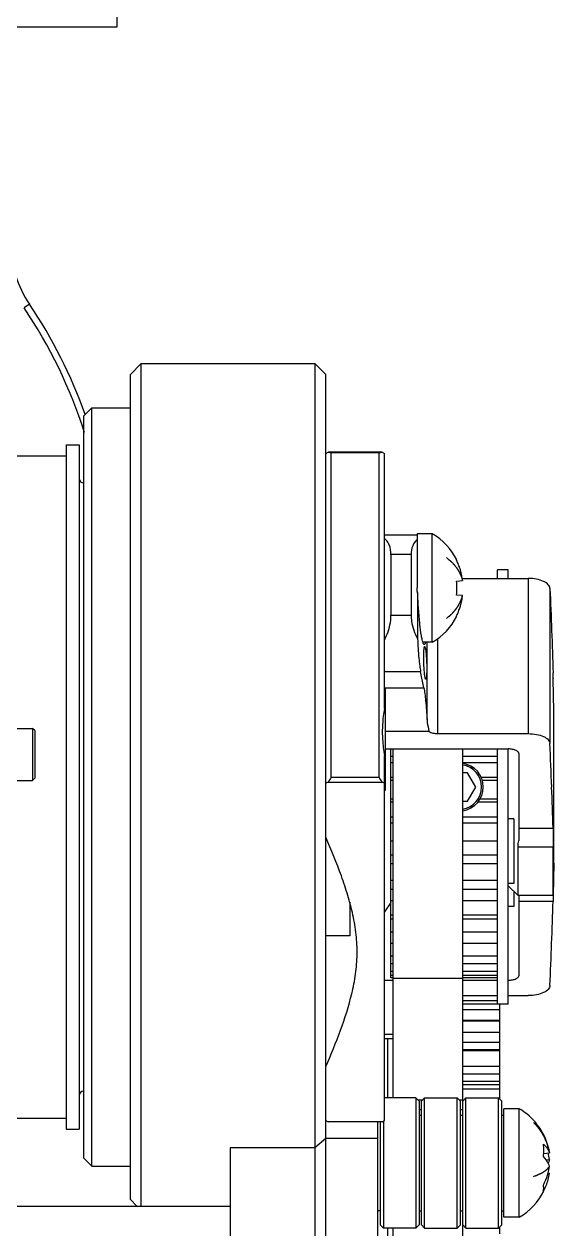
# Model space of a CAD drawing. Header units: millimetres. Extents: x 0 to 594, y 0 to 420.
# Drawn here: x 206.69 to 218.88, y 172.71 to 200.44 of the extents above; entities that cross this region are included whole.
import ezdxf

# ---------------------------------------------------------------- set-up
doc = ezdxf.new("R2010")
doc.units = ezdxf.units.MM
doc.header["$LTSCALE"] = 32.67
doc.layers.get('0').update_dxf_attribs({"linetype": 'CONTINUOUS'})
for name, color, linetype in [('3_ALL_AXES', 7, 'CONTINUOUS'), ('7_ALL_FEATURES', 7, 'CONTINUOUS'), ('AXIS', 7, 'CONTINUOUS'), ('COSMETIC', 7, 'CONTINUOUS'), ('NOTE', 7, 'CONTINUOUS')]:
    doc.layers.add(name, color=color, linetype=linetype)
doc.styles.get("Standard").update_dxf_attribs({"font": 'txt', "width": 0.85})
doc.dimstyles.get("Standard").update_dxf_attribs({"dimtxt": 3.5, "dimasz": 3.5, "dimexe": 1.5, "dimexo": 1, "dimtad": 1, "dimtxsty": 'STANDARD', "dimblk": '_FILLED', "dimblk1": '_FILLED', "dimblk2": '_FILLED', "dimcen": 0.09, "dimadec": 0, "dimazin": 0, "dimtol": 1, "dimtp": 0.01, "dimtm": 0.01, "dimtfac": 1, "dimtofl": 0, "dimtmove": 0, "dimatfit": 3, "dimldrblk": '_FILLED', "dimfxl": 1, "dimtolj": 1, "dimarcsym": 0})

# ---------------------------------------------------------------- blocks, each defined once
blk = doc.blocks.new('_FILLED')
at = {"color": 0, "linetype": 'BYBLOCK'}
blk.add_solid([(0, 0), (-1, 0.2143), (-1, -0.2143)], dxfattribs=at)

msp = doc.modelspace()

# ---------------------------------------------------------------- linework, layer by layer
at = {"color": 7, "linetype": 'CONTINUOUS'}
for p, q in [((206.812, 193.996), (206.688, 193.912)), ((209.134, 192.381), (209.384, 192.631)), ((209.384, 192.631), (213.384, 192.631)), ((209.384, 173.233), (209.384, 192.631)), ((213.634, 192.381), (213.384, 192.631)), ((213.384, 192.631), (213.384, 158.381)), ((209.134, 173.381), (209.134, 192.381)), ((213.634, 158.381), (213.634, 192.381)), ((208.059, 191.422), (208.25, 191.613)), ((208.059, 191.422), (208.059, 174.341)), ((208.25, 191.613), (209.134, 191.613)), ((208.25, 174.15), (208.25, 191.613)), ((207.659, 190.756), (207.659, 175.006)), ((207.959, 190.756), (207.959, 175.006)), ((213.634, 190.56), (213.688, 190.587)), ((214.93, 190.587), (213.688, 190.587)), ((214.859, 190.574), (213.759, 190.574)), ((213.759, 183.109), (213.759, 190.574)), ((214.859, 183.109), (214.859, 190.574)), ((214.93, 190.587), (214.984, 190.56)), ((205.309, 190.506), (207.659, 190.506)), ((215.734, 188.682), (214.984, 188.682)), ((216.084, 188.712), (215.734, 188.712)), ((215.734, 188.712), (215.734, 187.464)), ((216.084, 186.212), (216.084, 188.712)), ((215.597, 188.231), (215.134, 188.231)), ((215.134, 188.231), (215.134, 186.836)), ((215.597, 188.231), (215.597, 186.836)), ((216.642, 188.105), (216.651, 188.108)), ((216.642, 187.622), (216.782, 187.636)), ((216.775, 187.683), (218.294, 187.683)), ((218.294, 187.683), (218.294, 184.11)), ((216.782, 187.287), (216.642, 187.301)), ((218.794, 187.453), (218.794, 183.879)), ((215.134, 186.836), (215.597, 186.836)), ((216.651, 186.815), (216.642, 186.818)), ((216.084, 186.212), (215.871, 186.212)), ((215.964, 184.436), (215.964, 186.212)), ((216.213, 184.11), (216.213, 186.297)), ((214.984, 185.537), (215.816, 185.537)), ((215.89, 185.164), (215.816, 185.537)), ((218.87, 185.377), (218.87, 185.375)), ((214.984, 185.164), (215.89, 185.164)), ((214.984, 185.156), (215.009, 185.156)), ((215.009, 182.806), (215.009, 185.156)), ((216.008, 184.16), (215.009, 184.16)), ((216.213, 184.11), (218.294, 184.11)), ((215.009, 183.757), (217.834, 183.757)), ((215.134, 178.491), (215.134, 183.757)), ((215.184, 175.725), (215.184, 183.757)), ((216.784, 172.136), (216.784, 183.757)), ((218.084, 181.668), (218.084, 183.638)), ((215.184, 183.586), (215.134, 183.586)), ((215.134, 183.446), (215.184, 183.446)), ((217.584, 183.586), (216.784, 183.586)), ((216.784, 183.446), (217.584, 183.446)), ((213.759, 183.109), (214.859, 183.109)), ((216.897, 183.206), (216.784, 183.206)), ((217.085, 182.881), (216.897, 183.206)), ((216.953, 183.331), (217.023, 183.331)), ((213.688, 182.994), (213.634, 182.967)), ((213.688, 182.994), (214.93, 182.994)), ((214.984, 182.967), (214.93, 182.994)), ((214.984, 175.203), (214.984, 182.967)), ((214.984, 182.806), (215.009, 182.806)), ((216.897, 182.556), (217.085, 182.881)), ((216.784, 182.556), (216.897, 182.556)), ((216.953, 182.431), (217.021, 182.431)), ((215.134, 182.196), (215.184, 182.196)), ((215.184, 182.048), (215.134, 182.048)), ((216.784, 182.196), (217.584, 182.196)), ((217.584, 182.048), (216.784, 182.048)), ((217.959, 182.145), (217.834, 182.145)), ((217.959, 182.145), (217.959, 180.659)), ((218.084, 181.936), (218.865, 181.936)), ((215.184, 181.635), (215.134, 181.635)), ((217.584, 181.635), (216.784, 181.635)), ((218.059, 181.507), (218.87, 181.507)), ((218.059, 180.648), (218.059, 181.507)), ((218.87, 180.381), (218.87, 181.507)), ((215.134, 181.322), (215.184, 181.322)), ((216.784, 181.322), (217.584, 181.322)), ((215.184, 181.109), (215.134, 181.109)), ((217.584, 181.109), (216.784, 181.109)), ((215.184, 180.729), (215.134, 180.729)), ((217.584, 180.729), (216.784, 180.729)), ((217.959, 180.659), (217.834, 180.659)), ((217.834, 180.606), (218.059, 180.381)), ((218.059, 180.381), (218.059, 180.648)), ((215.134, 180.527), (215.184, 180.527)), ((216.784, 180.527), (217.584, 180.527)), ((217.959, 180.481), (217.959, 180.13)), ((218.87, 180.381), (218.059, 180.381)), ((218.084, 178.552), (218.084, 180.38)), ((214.184, 180.232), (214.184, 179.456)), ((215.134, 180.221), (214.984, 180.007)), ((215.184, 180.259), (215.134, 180.259)), ((217.584, 180.259), (216.784, 180.259)), ((217.959, 180.13), (217.834, 180.13)), ((218.084, 180.254), (218.865, 180.254)), ((215.184, 179.931), (215.134, 179.931)), ((215.134, 179.849), (215.184, 179.849)), ((217.584, 179.931), (216.784, 179.931)), ((216.784, 179.849), (217.584, 179.849)), ((215.184, 179.54), (215.134, 179.54)), ((217.584, 179.54), (216.784, 179.54)), ((214.184, 179.456), (213.634, 179.456)), ((215.184, 179.28), (215.134, 179.28)), ((217.584, 179.28), (216.784, 179.28)), ((215.184, 178.99), (215.134, 178.99)), ((217.584, 178.99), (216.784, 178.99)), ((215.184, 178.811), (215.134, 178.811)), ((215.184, 178.634), (215.134, 178.634)), ((217.584, 178.811), (216.784, 178.811)), ((217.584, 178.634), (216.784, 178.634)), ((214.984, 178.433), (215.184, 178.433)), ((215.184, 178.545), (215.134, 178.545)), ((215.184, 178.491), (215.134, 178.491)), ((216.784, 178.47), (215.184, 178.47)), ((217.584, 178.545), (216.784, 178.545)), ((217.584, 178.491), (216.784, 178.491)), ((216.784, 178.433), (217.584, 178.433)), ((216.784, 178.079), (217.584, 178.079)), ((217.834, 178.079), (218.294, 178.079)), ((217.584, 177.962), (216.784, 177.962)), ((217.584, 177.884), (216.784, 177.884)), ((217.634, 177.881), (217.634, 177.752)), ((217.634, 177.752), (216.784, 177.752)), ((217.634, 177.488), (216.784, 177.488)), ((217.634, 177.488), (217.634, 177.227)), ((215.184, 177.08), (214.984, 177.08)), ((217.634, 177.227), (216.784, 177.227)), ((217.634, 176.809), (216.784, 176.809)), ((217.634, 176.809), (217.634, 176.448)), ((217.634, 176.448), (216.784, 176.448)), ((217.634, 175.926), (216.784, 175.926)), ((217.634, 175.926), (217.634, 175.7)), ((215.784, 175.65), (215.709, 175.725)), ((215.709, 175.725), (215.709, 172.725)), ((215.859, 175.675), (215.76, 175.675)), ((215.784, 175.65), (215.784, 172.8)), ((215.834, 175.65), (215.909, 175.725)), ((215.834, 172.8), (215.834, 175.65)), ((215.909, 175.11), (215.909, 175.725)), ((216.734, 175.65), (216.659, 175.725)), ((216.659, 172.725), (216.659, 175.725)), ((216.784, 175.675), (216.71, 175.675)), ((216.734, 172.8), (216.734, 175.65)), ((216.784, 175.65), (216.859, 175.725)), ((216.859, 175.11), (216.859, 175.725)), ((217.684, 175.65), (217.609, 175.725)), ((217.609, 172.725), (217.609, 175.725)), ((217.684, 172.8), (217.684, 175.65)), ((215.834, 175.448), (215.784, 175.448)), ((216.784, 175.448), (216.734, 175.448)), ((218.084, 175.475), (217.734, 175.475)), ((217.734, 172.975), (217.734, 175.475)), ((218.084, 172.975), (218.084, 175.475)), ((205.309, 175.256), (207.659, 175.256)), ((213.634, 175.203), (213.688, 175.176)), ((214.93, 175.176), (213.688, 175.176)), ((214.834, 168.062), (214.834, 175.176)), ((214.884, 175.176), (214.884, 172.8)), ((214.93, 175.176), (214.984, 175.203)), ((214.959, 175.19), (214.959, 175.11)), ((214.959, 175.11), (214.959, 172.725)), ((215.909, 172.725), (215.909, 175.11)), ((216.859, 172.725), (216.859, 175.11)), ((213.634, 174.789), (213.384, 174.576)), ((214.834, 174.787), (213.634, 174.787)), ((213.384, 174.576), (211.434, 174.576)), ((211.434, 174.576), (211.434, 162.768)), ((208.059, 174.341), (208.25, 174.15)), ((218.648, 174.442), (218.782, 174.46)), ((218.705, 174.299), (218.782, 174.303)), ((208.25, 174.15), (209.134, 174.15)), ((218.751, 173.995), (218.782, 173.991)), ((209.134, 173.381), (209.282, 173.233)), ((200.32, 173.233), (211.434, 173.233)), ((218.084, 172.975), (217.734, 172.975)), ((214.884, 172.8), (214.959, 172.725)), ((215.784, 172.8), (215.709, 172.725)), ((215.834, 172.8), (215.909, 172.725)), ((216.734, 172.8), (216.659, 172.725)), ((216.784, 172.8), (216.859, 172.725)), ((217.684, 172.8), (217.609, 172.725))]:
    msp.add_line(p, q, dxfattribs=at)
for centre, radius, start, end in [((208.884, 195.394), 2.5, 180, 214.0214), ((197.384, 187.631), 11.225, 17.7069, 34.0214), ((197.384, 187.631), 11.375, 19.6419, 34.0214), ((217.638, 211.834), 21.611, 259.4689, 259.6597), ((210.98, 211.833), 21.61, 280.3409, 280.5317), ((208.059, 189.981), 0.1, 180, 270), ((215.357, 187.462), 1.446, 26.6392, 59.8115), ((215.343, 187.462), 1.45, 21.7541, 26.3019), ((215.342, 187.462), 1.45, 19.5772, 21.754), ((215.342, 187.462), 1.451, 18.4668, 19.5771), ((215.341, 187.462), 1.451, 16.6999, 18.4668), ((215.341, 187.462), 1.451, 15.5408, 16.6998), ((215.341, 187.462), 1.452, 14.0657, 15.5408), ((215.341, 187.462), 1.452, 12.8497, 14.0656), ((215.34, 187.462), 1.452, 11.6067, 12.8497), ((215.099, 187.462), 1.552, 354.0518, 5.9482), ((215.34, 187.462), 1.452, 9.2469, 11.6066), ((215.34, 187.462), 1.453, 6.909, 9.2467), ((215.34, 187.462), 1.452, 349.7703, 350.7531), ((215.34, 187.462), 1.453, 350.7532, 353.0911), ((215.342, 187.461), 1.45, 338.246, 340.4228), ((215.342, 187.461), 1.451, 340.4229, 341.5332), ((215.341, 187.461), 1.451, 341.5333, 343.3001), ((215.341, 187.461), 1.451, 343.3002, 344.4592), ((215.341, 187.461), 1.452, 344.4592, 345.9343), ((215.341, 187.461), 1.452, 345.9344, 347.1503), ((215.34, 187.461), 1.452, 347.1503, 348.3933), ((215.34, 187.461), 1.452, 348.3934, 349.7704), ((215.357, 187.462), 1.446, 300.1885, 333.3608), ((215.343, 187.461), 1.45, 333.6981, 337.2341), ((215.343, 187.461), 1.45, 337.2343, 338.2459), ((-185.409, 167.487), 404.535, 2.18088, 2.32237), ((216.709, 182.881), 0.512, 278.4217, 81.5783), ((227.435, 174.582), 16.116, 148.0564, 148.5352), ((201.183, 174.582), 16.116, 31.4635, 31.9422), ((112.536, 178.745), 106.377, 1.71867, 2.22825), ((208.059, 175.781), 0.1, 90, 180), ((217.357, 174.225), 1.446, 15.3838, 59.8115), ((217.444, 174.516), 1.207, 359.9827, 6.7458), ((217.366, 174.517), 1.285, 353.4621, 359.9484), ((217.648, 174.305), 1.144, 7.7751, 15.3725), ((217.585, 174.141), 1.208, 7.7074, 15.118), ((217.585, 174.31), 1.208, 344.882, 352.2926), ((217.648, 174.145), 1.144, 344.6275, 352.2249), ((217.641, 174.148), 1.152, 330.3752, 344.6107), ((217.357, 174.225), 1.446, 300.1885, 333.5024)]:
    msp.add_arc(centre, radius, start, end, dxfattribs=at)
for points, knots in [([(215.134, 188.231), (215.134, 188.306), (215.119, 188.417), (215.051, 188.538), (215.008, 188.583), (214.984, 188.601)], [0, 0, 0, 0, 0.550817, 0.784294, 1, 1, 1, 1]), ([(218.794, 187.453), (218.793, 187.468), (218.785, 187.5), (218.754, 187.543), (218.708, 187.583), (218.62, 187.632), (218.48, 187.673), (218.358, 187.683), (218.294, 187.683)], [0, 0, 0, 0, 0.077165, 0.163942, 0.265891, 0.385209, 0.671791, 1, 1, 1, 1]), ([(218.794, 187.453), (218.807, 187.129), (218.832, 186.481), (218.856, 185.833), (218.865, 185.509)], [0, 0, 0, 0, 0.500036, 1, 1, 1, 1]), ([(214.984, 186.264), (215.007, 186.309), (215.088, 186.49), (215.134, 186.689), (215.134, 186.836)], [0, 0, 0, 0, 0.255091, 1, 1, 1, 1]), ([(215.597, 186.836), (215.597, 186.79), (215.613, 186.601), (215.679, 186.419), (215.747, 186.292)], [0, 0, 0, 0, 0.240993, 1, 1, 1, 1]), ([(215.747, 186.292), (215.753, 186.144), (215.766, 185.936), (215.792, 185.685), (215.807, 185.581), (215.816, 185.537)], [0, 0, 0, 0, 0.587063, 0.822198, 1, 1, 1, 1]), ([(218.87, 185.379), (218.869, 185.385), (218.868, 185.428), (218.867, 185.471), (218.865, 185.509)], [0, 0, 0, 0, 0.119278, 1, 1, 1, 1]), ([(218.87, 185.375), (218.87, 185.375), (218.87, 185.378), (218.87, 185.378), (218.87, 185.379)], [0, 0, 0, 0, 0.251464, 1, 1, 1, 1]), ([(215.89, 185.164), (215.899, 185.121), (215.914, 185.02), (215.942, 184.777), (215.956, 184.578), (215.964, 184.436)], [0, 0, 0, 0, 0.183168, 0.41639, 1, 1, 1, 1]), ([(215.964, 184.436), (215.965, 184.413), (215.974, 184.32), (215.993, 184.229), (216.008, 184.16)], [0, 0, 0, 0, 0.244621, 1, 1, 1, 1]), ([(216.008, 184.16), (216.035, 184.142), (216.103, 184.118), (216.174, 184.11), (216.213, 184.11)], [0, 0, 0, 0, 0.45051, 1, 1, 1, 1]), ([(218.294, 184.11), (218.358, 184.11), (218.48, 184.1), (218.62, 184.059), (218.708, 184.01), (218.754, 183.97), (218.785, 183.927), (218.793, 183.895), (218.794, 183.879)], [0, 0, 0, 0, 0.328212, 0.614794, 0.734111, 0.83606, 0.922835, 1, 1, 1, 1]), ([(218.084, 183.638), (218.084, 183.654), (218.072, 183.68), (218.043, 183.704), (217.999, 183.73), (217.929, 183.751), (217.867, 183.757), (217.834, 183.757)], [0, 0, 0, 0, 0.161237, 0.262554, 0.38143, 0.66874, 1, 1, 1, 1]), ([(214.232, 178.123), (214.268, 178.273), (214.327, 178.572), (214.364, 179.028), (214.341, 179.484), (214.264, 179.938), (214.145, 180.388), (213.943, 180.988), (213.761, 181.431), (213.634, 181.725)], [0, 0, 0, 0, 0.123438, 0.245423, 0.367223, 0.490218, 0.615126, 0.741953, 1, 1, 1, 1]), ([(218.865, 181.936), (218.866, 181.908), (218.869, 181.765), (218.87, 181.622), (218.87, 181.507)], [0, 0, 0, 0, 0.192627, 1, 1, 1, 1]), ([(218.059, 181.507), (218.059, 181.521), (218.061, 181.575), (218.072, 181.629), (218.084, 181.668)], [0, 0, 0, 0, 0.260543, 1, 1, 1, 1]), ([(218.869, 180.378), (218.869, 180.373), (218.868, 180.331), (218.866, 180.29), (218.865, 180.254)], [0, 0, 0, 0, 0.140298, 1, 1, 1, 1]), ([(218.794, 178.31), (218.807, 178.634), (218.832, 179.282), (218.856, 179.93), (218.865, 180.254)], [0, 0, 0, 0, 0.500036, 1, 1, 1, 1]), ([(217.834, 178.433), (217.867, 178.433), (217.929, 178.439), (217.999, 178.46), (218.043, 178.485), (218.072, 178.51), (218.084, 178.536), (218.084, 178.552)], [0, 0, 0, 0, 0.331267, 0.618579, 0.737453, 0.838767, 1, 1, 1, 1]), ([(213.634, 176.445), (213.754, 176.721), (213.98, 177.271), (214.164, 177.838), (214.232, 178.123)], [0, 0, 0, 0, 0.50575, 1, 1, 1, 1]), ([(218.794, 178.31), (218.793, 178.295), (218.785, 178.263), (218.754, 178.219), (218.708, 178.18), (218.62, 178.131), (218.48, 178.09), (218.358, 178.079), (218.294, 178.079)], [0, 0, 0, 0, 0.077165, 0.163942, 0.265891, 0.385209, 0.671791, 1, 1, 1, 1]), ([(218.642, 174.658), (218.676, 174.631), (218.734, 174.572), (218.772, 174.497), (218.782, 174.46)], [0, 0, 0, 0, 0.531402, 1, 1, 1, 1]), ([(218.782, 174.148), (218.777, 174.167), (218.747, 174.25), (218.691, 174.322), (218.642, 174.371)], [0, 0, 0, 0, 0.225143, 1, 1, 1, 1]), ([(218.782, 174.303), (218.78, 174.296), (218.772, 174.27), (218.761, 174.244), (218.752, 174.225)], [0, 0, 0, 0, 0.242403, 1, 1, 1, 1]), ([(218.642, 173.723), (218.654, 173.745), (218.698, 173.832), (218.732, 173.924), (218.751, 173.995)], [0, 0, 0, 0, 0.252522, 1, 1, 1, 1]), ([(218.642, 173.578), (218.648, 173.601), (218.653, 173.65), (218.648, 173.698), (218.642, 173.723)], [0, 0, 0, 0, 0.479622, 1, 1, 1, 1])]:
    msp.add_open_spline(points, degree=3, knots=knots, dxfattribs=at)
at = {"layer": '3_ALL_AXES', "color": 7, "linetype": 'CONTINUOUS'}
for p, q in [((215.734, 187.381), (215.734, 187.464)), ((215.747, 187.36), (215.747, 186.292)), ((205.234, 184.231), (206.884, 184.231)), ((205.234, 183.031), (206.884, 183.031)), ((215.184, 177.187), (214.984, 177.187))]:
    msp.add_line(p, q, dxfattribs=at)
msp.add_arc((217.739, 188.528), 2.31, 209.7596, 210.3732, dxfattribs=at)
for points, knots in [([(215.734, 188.579), (215.691, 188.541), (215.616, 188.431), (215.597, 188.301), (215.597, 188.231)], [0, 0, 0, 0, 0.454382, 1, 1, 1, 1]), ([(215.871, 186.205), (215.864, 186.226), (215.85, 186.279), (215.824, 186.42), (215.796, 186.654), (215.767, 186.986), (215.753, 187.23), (215.747, 187.36)], [0, 0, 0, 0, 0.058727, 0.141103, 0.369493, 0.664875, 1, 1, 1, 1]), ([(215.901, 186.162), (215.895, 186.162), (215.881, 186.178), (215.875, 186.194), (215.871, 186.205)], [0, 0, 0, 0, 0.334642, 1, 1, 1, 1]), ([(215.927, 186.208), (215.924, 186.196), (215.92, 186.179), (215.907, 186.162), (215.901, 186.162)], [0, 0, 0, 0, 0.670385, 1, 1, 1, 1])]:
    msp.add_open_spline(points, degree=3, knots=knots, dxfattribs=at)
at = {"layer": '7_ALL_FEATURES', "color": 7, "linetype": 'CONTINUOUS'}
for p, q in [((214.984, 184.685), (214.984, 190.56)), ((206.934, 184.181), (206.884, 184.231)), ((206.884, 184.231), (206.884, 183.031)), ((206.934, 184.181), (206.934, 183.081)), ((214.984, 182.967), (214.984, 183.601)), ((206.934, 183.081), (206.884, 183.031)), ((217.634, 177.752), (217.634, 177.488)), ((216.784, 177.51), (217.634, 177.51)), ((216.784, 177.008), (217.634, 177.008)), ((217.634, 177.227), (217.634, 176.809)), ((216.784, 176.84), (217.634, 176.84)), ((217.634, 176.448), (217.634, 175.926)), ((216.784, 176.279), (217.634, 176.279)), ((216.784, 176.112), (217.634, 176.112)), ((217.634, 176.023), (216.784, 176.023)), ((217.634, 172.75), (217.634, 172.592))]:
    msp.add_line(p, q, dxfattribs=at)
msp.add_arc((218.094, 184.163), 3.16, 183.3179, 190.2444, dxfattribs=at)
msp.add_open_spline([(214.984, 184.685), (214.973, 184.628), (214.936, 184.396), (214.929, 184.158), (214.939, 183.98)], degree=3, knots=[0, 0, 0, 0, 0.243344, 1, 1, 1, 1], dxfattribs=at)
at = {"layer": 'AXIS', "color": 7, "linetype": 'CONTINUOUS'}
for p, q in [((208.834, 200.381), (208.834, 208.381)), ((200.784, 200.381), (208.834, 200.381)), ((207.659, 190.756), (207.959, 190.756)), ((217.834, 187.881), (217.584, 187.881)), ((217.584, 187.683), (217.584, 187.881)), ((217.834, 187.683), (217.834, 187.881)), ((218.884, 184.631), (218.87, 185.375)), ((218.884, 181.131), (218.884, 184.631)), ((217.584, 177.881), (217.584, 183.757)), ((217.834, 177.881), (217.834, 183.757)), ((215.134, 183.104), (215.184, 183.104)), ((217.212, 183.104), (217.584, 183.104)), ((215.184, 183.028), (215.134, 183.028)), ((217.584, 183.028), (217.239, 183.028)), ((215.184, 182.603), (215.134, 182.603)), ((215.134, 182.537), (215.184, 182.537)), ((217.138, 182.537), (217.584, 182.537)), ((217.584, 182.603), (217.184, 182.603)), ((218.884, 181.131), (218.87, 180.381)), ((217.834, 177.881), (217.584, 177.881)), ((215.059, 175.725), (215.059, 177.08)), ((215.709, 175.725), (214.984, 175.725)), ((215.909, 175.725), (216.659, 175.725)), ((216.859, 175.725), (217.609, 175.725)), ((215.784, 175.325), (215.834, 175.325)), ((216.734, 175.325), (216.784, 175.325)), ((217.684, 175.325), (217.734, 175.325)), ((207.659, 175.006), (207.959, 175.006)), ((214.884, 173.125), (214.834, 173.125)), ((215.784, 173.125), (215.834, 173.125)), ((216.734, 173.125), (216.784, 173.125)), ((217.684, 173.125), (217.734, 173.125)), ((215.709, 172.725), (214.959, 172.725)), ((215.059, 171.131), (215.059, 172.725)), ((215.184, 171.881), (215.184, 172.725)), ((215.909, 172.725), (216.659, 172.725)), ((216.859, 172.725), (217.609, 172.725))]:
    msp.add_line(p, q, dxfattribs=at)
msp.add_arc((216.709, 182.881), 0.55, 277.8586, 82.132, dxfattribs=at)
for points, knots in [([(215.891, 185.74), (215.889, 185.787), (215.888, 185.857), (215.889, 185.945), (215.891, 186.002), (215.893, 186.047), (215.898, 186.083), (215.901, 186.102), (215.906, 186.115), (215.909, 186.115)], [0, 0, 0, 0, 0.380025, 0.551627, 0.702059, 0.82561, 0.917776, 0.975624, 1, 1, 1, 1]), ([(215.909, 186.115), (215.912, 186.115), (215.918, 186.102), (215.923, 186.083), (215.93, 186.047), (215.936, 186.002), (215.942, 185.945), (215.949, 185.857), (215.952, 185.788), (215.954, 185.74)], [0, 0, 0, 0, 0.025178, 0.083841, 0.176496, 0.300142, 0.450303, 0.62137, 1, 1, 1, 1]), ([(215.935, 185.365), (215.931, 185.365), (215.925, 185.377), (215.92, 185.396), (215.914, 185.432), (215.908, 185.477), (215.902, 185.534), (215.896, 185.622), (215.892, 185.692), (215.891, 185.74)], [0, 0, 0, 0, 0.025468, 0.084147, 0.176743, 0.300314, 0.450413, 0.621434, 1, 1, 1, 1]), ([(215.954, 185.74), (215.956, 185.692), (215.957, 185.622), (215.956, 185.534), (215.954, 185.477), (215.951, 185.432), (215.947, 185.396), (215.943, 185.377), (215.938, 185.365), (215.935, 185.365)], [0, 0, 0, 0, 0.379761, 0.551239, 0.701567, 0.82505, 0.917223, 0.975204, 1, 1, 1, 1])]:
    msp.add_open_spline(points, degree=3, knots=knots, dxfattribs=at)
at = {"layer": 'COSMETIC', "color": 7, "linetype": 'CONTINUOUS'}
msp.add_line((218.746, 174.607), (218.749, 174.599), dxfattribs=at)
for points, knots in [([(216.411, 188.162), (216.422, 188.152), (216.439, 188.139), (216.458, 188.123), (216.469, 188.114), (216.478, 188.107), (216.486, 188.1), (216.492, 188.095), (216.496, 188.091), (216.498, 188.09), (216.499, 188.089), (216.501, 188.087), (216.503, 188.085), (216.506, 188.082), (216.511, 188.077), (216.517, 188.07), (216.528, 188.06), (216.54, 188.047), (216.553, 188.035), (216.563, 188.024), (216.569, 188.018), (216.574, 188.013), (216.578, 188.01), (216.58, 188.007), (216.581, 188.006), (216.582, 188.005), (216.583, 188.003), (216.586, 188), (216.588, 187.997), (216.593, 187.992), (216.598, 187.985), (216.605, 187.977), (216.611, 187.968), (216.618, 187.96), (216.624, 187.952), (216.631, 187.944), (216.636, 187.937), (216.64, 187.932), (216.644, 187.928), (216.646, 187.924), (216.648, 187.922), (216.649, 187.92), (216.65, 187.919), (216.651, 187.918), (216.652, 187.917), (216.653, 187.914), (216.655, 187.911), (216.658, 187.907), (216.662, 187.901), (216.666, 187.894), (216.672, 187.885), (216.677, 187.877), (216.682, 187.868), (216.688, 187.859), (216.693, 187.851), (216.697, 187.844), (216.701, 187.838), (216.703, 187.834), (216.705, 187.832), (216.706, 187.83), (216.707, 187.828), (216.708, 187.827), (216.709, 187.824), (216.71, 187.821), (216.713, 187.815), (216.716, 187.808), (216.722, 187.797), (216.729, 187.782), (216.735, 187.768), (216.741, 187.757), (216.744, 187.749), (216.747, 187.744), (216.748, 187.74), (216.749, 187.738), (216.75, 187.736), (216.751, 187.735), (216.751, 187.733), (216.752, 187.73), (216.753, 187.726), (216.755, 187.719), (216.758, 187.712), (216.761, 187.702), (216.765, 187.69), (216.772, 187.668), (216.778, 187.649), (216.782, 187.636)], [0, 0, 0, 0, 0.0625, 0.09375, 0.109375, 0.125, 0.140625, 0.15625, 0.160156, 0.164062, 0.166016, 0.167969, 0.171875, 0.179688, 0.1875, 0.203125, 0.21875, 0.25, 0.28125, 0.296875, 0.3125, 0.320312, 0.328125, 0.332031, 0.333984, 0.335938, 0.339844, 0.34375, 0.351562, 0.359375, 0.375, 0.390625, 0.40625, 0.421875, 0.4375, 0.453125, 0.46875, 0.476562, 0.484375, 0.492188, 0.496094, 0.498047, 0.5, 0.501953, 0.503906, 0.507812, 0.515625, 0.523438, 0.53125, 0.546875, 0.5625, 0.578125, 0.59375, 0.609375, 0.625, 0.640625, 0.648438, 0.65625, 0.660156, 0.664062, 0.666016, 0.667969, 0.671875, 0.679688, 0.6875, 0.703125, 0.71875, 0.75, 0.78125, 0.796875, 0.8125, 0.820312, 0.828125, 0.832031, 0.833984, 0.835938, 0.839844, 0.84375, 0.851562, 0.859375, 0.875, 0.890625, 0.90625, 0.9375, 1, 1, 1, 1]), ([(216.411, 186.762), (216.422, 186.771), (216.439, 186.784), (216.458, 186.801), (216.469, 186.81), (216.478, 186.817), (216.486, 186.823), (216.492, 186.829), (216.496, 186.832), (216.498, 186.833), (216.499, 186.835), (216.501, 186.836), (216.503, 186.838), (216.506, 186.841), (216.511, 186.846), (216.517, 186.853), (216.528, 186.863), (216.54, 186.876), (216.553, 186.889), (216.563, 186.899), (216.569, 186.905), (216.574, 186.91), (216.578, 186.913), (216.58, 186.916), (216.581, 186.917), (216.582, 186.918), (216.583, 186.92), (216.586, 186.923), (216.588, 186.926), (216.593, 186.932), (216.598, 186.938), (216.605, 186.947), (216.611, 186.955), (216.618, 186.963), (216.624, 186.971), (216.631, 186.979), (216.636, 186.986), (216.64, 186.991), (216.644, 186.996), (216.646, 186.999), (216.648, 187.001), (216.649, 187.003), (216.65, 187.004), (216.651, 187.005), (216.652, 187.006), (216.653, 187.009), (216.655, 187.012), (216.658, 187.017), (216.662, 187.022), (216.666, 187.029), (216.672, 187.038), (216.677, 187.047), (216.682, 187.055), (216.688, 187.064), (216.693, 187.072), (216.697, 187.079), (216.701, 187.085), (216.703, 187.089), (216.705, 187.092), (216.706, 187.093), (216.707, 187.095), (216.708, 187.096), (216.709, 187.099), (216.71, 187.102), (216.713, 187.108), (216.716, 187.115), (216.722, 187.127), (216.729, 187.141), (216.735, 187.155), (216.741, 187.167), (216.744, 187.174), (216.747, 187.179), (216.748, 187.183), (216.749, 187.186), (216.75, 187.187), (216.751, 187.189), (216.751, 187.191), (216.752, 187.194), (216.753, 187.198), (216.755, 187.204), (216.758, 187.212), (216.761, 187.221), (216.765, 187.234), (216.772, 187.255), (216.778, 187.274), (216.782, 187.287)], [0, 0, 0, 0, 0.0625, 0.09375, 0.109375, 0.125, 0.140625, 0.15625, 0.160156, 0.164062, 0.166016, 0.167969, 0.171875, 0.179688, 0.1875, 0.203125, 0.21875, 0.25, 0.28125, 0.296875, 0.3125, 0.320312, 0.328125, 0.332031, 0.333984, 0.335938, 0.339844, 0.34375, 0.351562, 0.359375, 0.375, 0.390625, 0.40625, 0.421875, 0.4375, 0.453125, 0.46875, 0.476562, 0.484375, 0.492188, 0.496094, 0.498047, 0.5, 0.501953, 0.503906, 0.507812, 0.515625, 0.523438, 0.53125, 0.546875, 0.5625, 0.578125, 0.59375, 0.609375, 0.625, 0.640625, 0.648438, 0.65625, 0.660156, 0.664062, 0.666016, 0.667969, 0.671875, 0.679688, 0.6875, 0.703125, 0.71875, 0.75, 0.78125, 0.796875, 0.8125, 0.820312, 0.828125, 0.832031, 0.833984, 0.835938, 0.839844, 0.84375, 0.851562, 0.859375, 0.875, 0.890625, 0.90625, 0.9375, 1, 1, 1, 1]), ([(218.411, 175.165), (218.42, 175.155), (218.434, 175.14), (218.45, 175.123), (218.459, 175.113), (218.466, 175.106), (218.473, 175.098), (218.478, 175.093), (218.481, 175.089), (218.483, 175.087), (218.484, 175.086), (218.485, 175.085), (218.487, 175.082), (218.489, 175.079), (218.494, 175.073), (218.499, 175.066), (218.508, 175.055), (218.519, 175.041), (218.529, 175.028), (218.538, 175.016), (218.543, 175.01), (218.548, 175.004), (218.55, 175.001), (218.552, 174.998), (218.553, 174.997), (218.554, 174.995), (218.555, 174.994), (218.558, 174.989), (218.562, 174.983), (218.568, 174.975), (218.573, 174.966), (218.581, 174.955), (218.588, 174.944), (218.595, 174.933), (218.6, 174.926), (218.604, 174.92), (218.606, 174.916), (218.609, 174.913), (218.61, 174.91), (218.611, 174.909), (218.612, 174.908), (218.613, 174.907), (218.613, 174.905), (218.615, 174.902), (218.617, 174.899), (218.619, 174.894), (218.623, 174.888), (218.627, 174.88), (218.634, 174.868), (218.64, 174.856), (218.647, 174.844), (218.652, 174.834), (218.657, 174.825), (218.661, 174.818), (218.663, 174.814), (218.664, 174.812), (218.665, 174.81), (218.666, 174.809), (218.667, 174.806), (218.669, 174.802), (218.672, 174.796), (218.675, 174.789), (218.68, 174.777), (218.687, 174.761), (218.694, 174.746), (218.699, 174.734), (218.703, 174.727), (218.706, 174.72), (218.707, 174.717), (218.708, 174.714), (218.709, 174.713), (218.71, 174.711), (218.71, 174.709), (218.712, 174.704), (218.715, 174.696), (218.718, 174.686), (218.722, 174.676), (218.726, 174.663), (218.735, 174.64), (218.742, 174.62), (218.746, 174.607)], [0, 0, 0, 0, 0.0625, 0.09375, 0.109375, 0.125, 0.140625, 0.15625, 0.160156, 0.164062, 0.166016, 0.167969, 0.171875, 0.179688, 0.1875, 0.203125, 0.21875, 0.25, 0.28125, 0.296875, 0.3125, 0.320312, 0.328125, 0.332031, 0.333984, 0.335938, 0.339844, 0.34375, 0.359375, 0.375, 0.390625, 0.40625, 0.4375, 0.453125, 0.46875, 0.476562, 0.484375, 0.492188, 0.496094, 0.498047, 0.5, 0.501953, 0.503906, 0.507812, 0.515625, 0.523438, 0.53125, 0.546875, 0.5625, 0.59375, 0.609375, 0.625, 0.640625, 0.65625, 0.660156, 0.664062, 0.666016, 0.667969, 0.671875, 0.679688, 0.6875, 0.703125, 0.71875, 0.75, 0.78125, 0.796875, 0.8125, 0.820312, 0.828125, 0.832031, 0.833984, 0.835938, 0.839844, 0.84375, 0.859375, 0.875, 0.890625, 0.90625, 0.9375, 1, 1, 1, 1]), ([(218.749, 174.599), (218.749, 174.597), (218.75, 174.593), (218.752, 174.589), (218.752, 174.586), (218.753, 174.584), (218.754, 174.582), (218.754, 174.581), (218.754, 174.58), (218.754, 174.58), (218.754, 174.579), (218.755, 174.577), (218.756, 174.573), (218.757, 174.569), (218.758, 174.565), (218.76, 174.559), (218.762, 174.552), (218.764, 174.543), (218.766, 174.534), (218.768, 174.525), (218.77, 174.517), (218.772, 174.509), (218.773, 174.503), (218.774, 174.499), (218.775, 174.495), (218.776, 174.491), (218.776, 174.488), (218.777, 174.487), (218.777, 174.485), (218.777, 174.483), (218.778, 174.48), (218.779, 174.475), (218.78, 174.468), (218.781, 174.463), (218.782, 174.46)], [0, 0, 0, 0, 0.0625, 0.09375, 0.125, 0.140625, 0.15625, 0.164062, 0.167969, 0.171875, 0.179688, 0.1875, 0.21875, 0.25, 0.28125, 0.3125, 0.375, 0.4375, 0.5, 0.5625, 0.625, 0.6875, 0.71875, 0.75, 0.78125, 0.8125, 0.828125, 0.835938, 0.84375, 0.859375, 0.875, 0.90625, 0.9375, 1, 1, 1, 1]), ([(218.411, 173.915), (218.422, 173.919), (218.439, 173.925), (218.458, 173.932), (218.469, 173.936), (218.478, 173.939), (218.486, 173.942), (218.492, 173.944), (218.496, 173.946), (218.498, 173.947), (218.5, 173.947), (218.503, 173.949), (218.506, 173.95), (218.511, 173.952), (218.517, 173.955), (218.528, 173.96), (218.54, 173.965), (218.553, 173.971), (218.563, 173.976), (218.569, 173.978), (218.574, 173.981), (218.578, 173.982), (218.58, 173.983), (218.581, 173.984), (218.582, 173.984), (218.583, 173.985), (218.586, 173.986), (218.588, 173.988), (218.593, 173.99), (218.598, 173.993), (218.605, 173.997), (218.611, 174), (218.618, 174.004), (218.624, 174.008), (218.631, 174.011), (218.636, 174.014), (218.64, 174.017), (218.644, 174.019), (218.646, 174.02), (218.648, 174.021), (218.649, 174.022), (218.65, 174.022), (218.651, 174.023), (218.652, 174.023), (218.653, 174.024), (218.655, 174.026), (218.658, 174.028), (218.662, 174.03), (218.666, 174.034), (218.672, 174.037), (218.677, 174.041), (218.682, 174.045), (218.688, 174.049), (218.693, 174.053), (218.697, 174.056), (218.701, 174.058), (218.703, 174.06), (218.705, 174.061), (218.706, 174.062), (218.707, 174.063), (218.708, 174.063), (218.709, 174.064), (218.71, 174.066), (218.713, 174.068), (218.716, 174.072), (218.722, 174.077), (218.729, 174.083), (218.735, 174.089), (218.741, 174.094), (218.744, 174.098), (218.747, 174.1), (218.748, 174.102), (218.749, 174.103), (218.75, 174.103), (218.751, 174.104), (218.751, 174.105), (218.753, 174.107), (218.755, 174.11), (218.758, 174.114), (218.761, 174.119), (218.765, 174.124), (218.772, 174.134), (218.778, 174.142), (218.782, 174.148)], [0, 0, 0, 0, 0.0625, 0.09375, 0.109375, 0.125, 0.140625, 0.15625, 0.160156, 0.164062, 0.167969, 0.171875, 0.179688, 0.1875, 0.203125, 0.21875, 0.25, 0.28125, 0.296875, 0.3125, 0.320312, 0.328125, 0.332031, 0.333984, 0.335938, 0.339844, 0.34375, 0.351562, 0.359375, 0.375, 0.390625, 0.40625, 0.421875, 0.4375, 0.453125, 0.46875, 0.476562, 0.484375, 0.492188, 0.496094, 0.498047, 0.5, 0.501953, 0.503906, 0.507812, 0.515625, 0.523438, 0.53125, 0.546875, 0.5625, 0.578125, 0.59375, 0.609375, 0.625, 0.640625, 0.648438, 0.65625, 0.660156, 0.664062, 0.666016, 0.667969, 0.671875, 0.679688, 0.6875, 0.703125, 0.71875, 0.75, 0.78125, 0.796875, 0.8125, 0.820312, 0.828125, 0.832031, 0.833984, 0.835938, 0.839844, 0.84375, 0.859375, 0.875, 0.890625, 0.90625, 0.9375, 1, 1, 1, 1])]:
    msp.add_open_spline(points, degree=3, knots=knots, dxfattribs=at)

# ---------------------------------------------------------------- leaders
at = {"layer": 'NOTE', "color": 2, "linetype": 'CONTINUOUS'}
msp.add_leader([(218.635, 204.81), (224.145, 194.72), (230.145, 194.72)], dimstyle='STANDARD', override={"dimtad": 0, "dimldrblk": 'DOT'}, dxfattribs=at)

doc.saveas('drawing.dxf')
